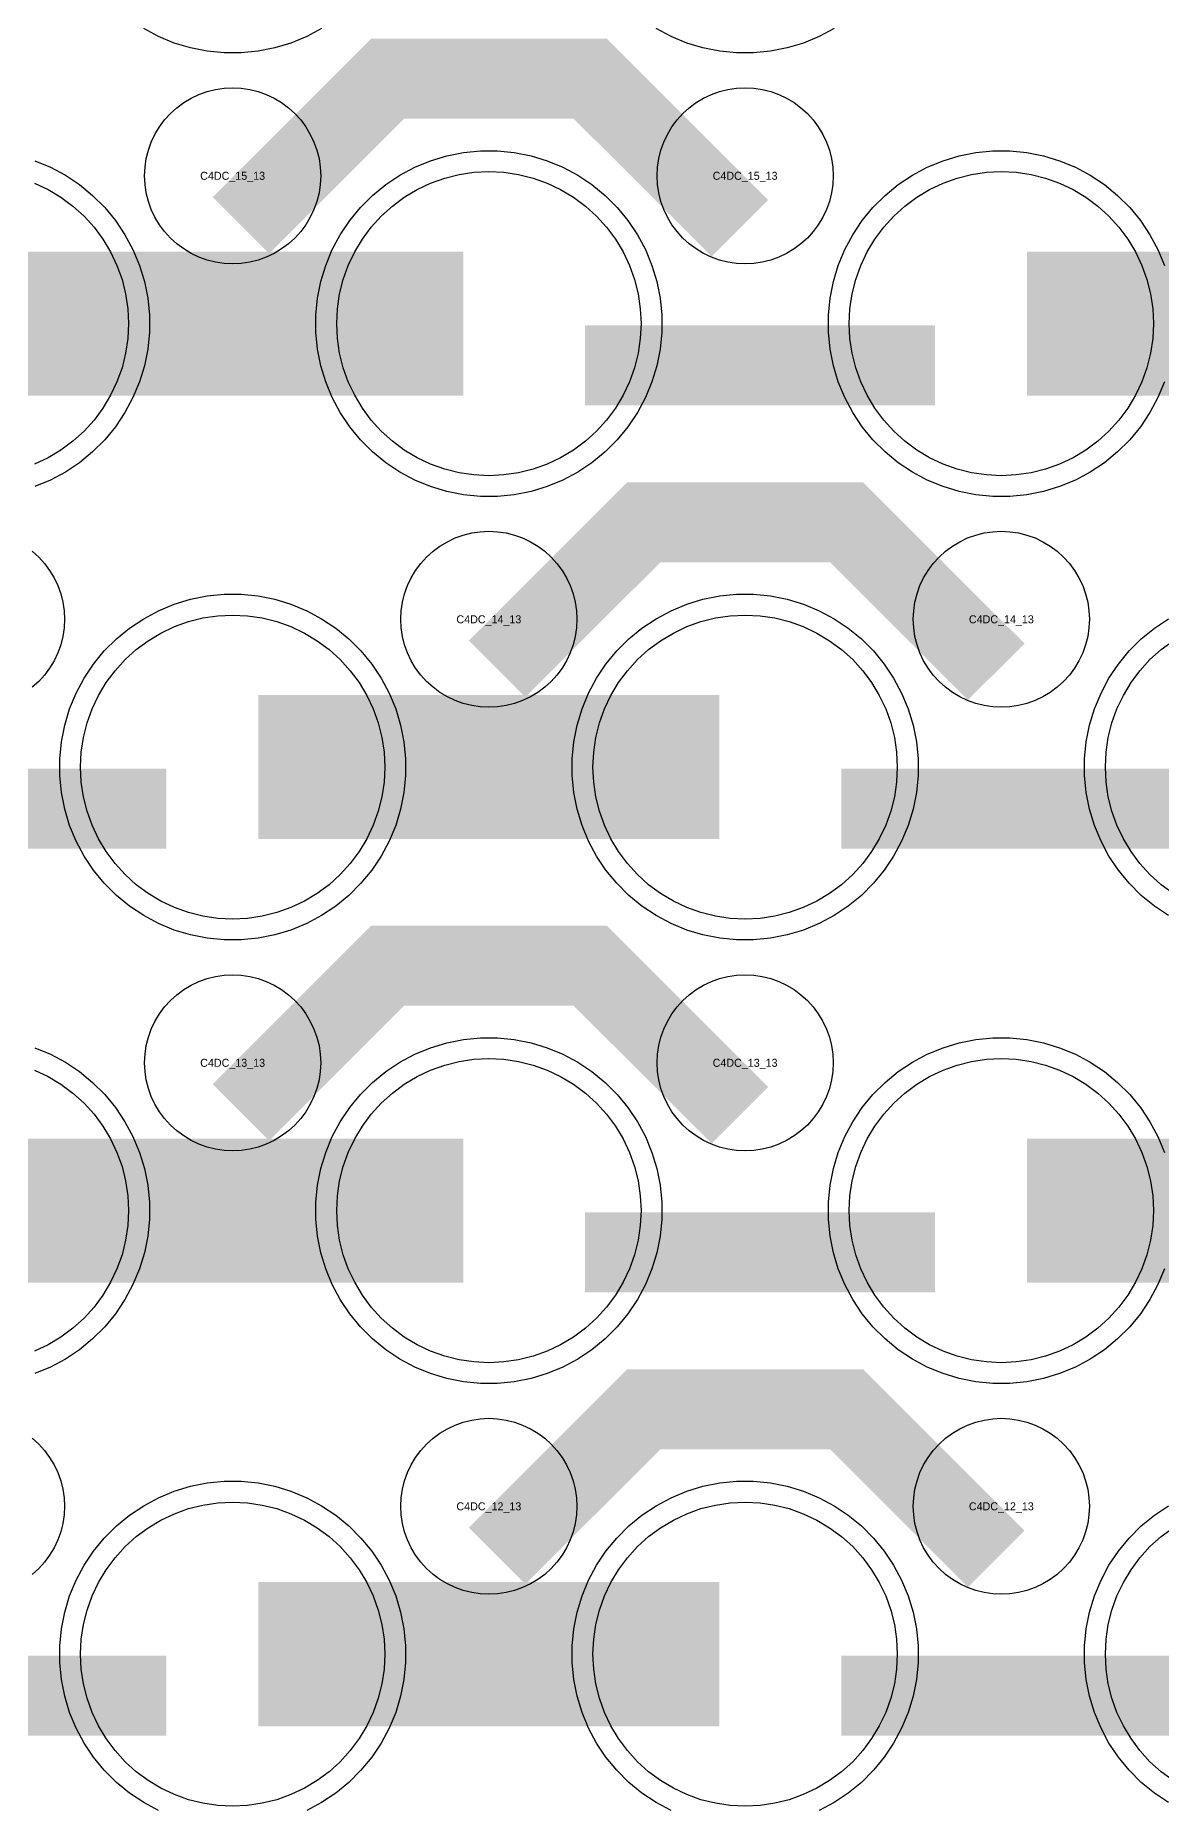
# Model space of a CAD drawing. Extents: x -11880 to 11880, y -14992 to 14992.
# Drawn here: x -7902 to -7550, y -13225 to -12671 of the extents above; entities that cross this region are included whole.
import ezdxf
from ezdxf.enums import TextEntityAlignment as Align

# ---------------------------------------------------------------- set-up
doc = ezdxf.new("R2010")
doc.units = 0
doc.header["$MEASUREMENT"] = 0
for name, color, linetype in [('GDS_775_DT_237', 138, 'CONTINUOUS'), ('RDL1_FS', 34, 'CONTINUOUS'), ('RDL_BS', 160, 'CONTINUOUS')]:
    doc.layers.add(name, color=color, linetype=linetype)

msp = doc.modelspace()

# ---------------------------------------------------------------- linework, layer by layer
at = {"layer": 'RDL1_FS', "color": 240, "true_color": 0xed1f24}
for points in [[(-7760, -12808.614), (-7764.657, -12808.385), (-7769.268, -12807.701), (-7773.791, -12806.569), (-7778.181, -12804.997), (-7782.395, -12803.005), (-7786.395, -12800.607), (-7790.14, -12797.829), (-7793.594, -12794.699), (-7796.724, -12791.245), (-7799.502, -12787.5), (-7801.9, -12783.5), (-7803.892, -12779.286), (-7805.464, -12774.896), (-7806.596, -12770.373), (-7807.28, -12765.762), (-7807.509, -12761.105), (-7807.28, -12756.448), (-7806.596, -12751.837), (-7805.464, -12747.314), (-7803.892, -12742.924), (-7801.9, -12738.71), (-7799.502, -12734.71), (-7796.724, -12730.965), (-7793.594, -12727.511), (-7790.14, -12724.381), (-7786.395, -12721.603), (-7782.395, -12719.205), (-7778.181, -12717.213), (-7773.791, -12715.641), (-7769.268, -12714.509), (-7764.657, -12713.825), (-7760, -12713.596), (-7755.343, -12713.825), (-7750.732, -12714.509), (-7746.209, -12715.641), (-7741.819, -12717.213), (-7737.605, -12719.205), (-7733.605, -12721.603), (-7729.86, -12724.381), (-7726.406, -12727.511), (-7723.276, -12730.965), (-7720.498, -12734.71), (-7718.1, -12738.71), (-7716.108, -12742.924), (-7714.536, -12747.314), (-7713.404, -12751.837), (-7712.72, -12756.448), (-7712.491, -12761.105), (-7712.72, -12765.762), (-7713.404, -12770.373), (-7714.536, -12774.896), (-7716.108, -12779.286), (-7718.1, -12783.5), (-7720.498, -12787.5), (-7723.276, -12791.245), (-7726.406, -12794.699), (-7729.86, -12797.829), (-7733.605, -12800.607), (-7737.605, -12803.005), (-7741.819, -12804.997), (-7746.209, -12806.569), (-7750.732, -12807.701), (-7755.343, -12808.385)], [(-7600, -12808.614), (-7604.657, -12808.385), (-7609.268, -12807.701), (-7613.791, -12806.569), (-7618.181, -12804.997), (-7622.395, -12803.005), (-7626.395, -12800.607), (-7630.14, -12797.829), (-7633.594, -12794.699), (-7636.724, -12791.245), (-7639.502, -12787.5), (-7641.9, -12783.5), (-7643.892, -12779.286), (-7645.464, -12774.896), (-7646.596, -12770.373), (-7647.28, -12765.762), (-7647.509, -12761.105), (-7647.28, -12756.448), (-7646.596, -12751.837), (-7645.464, -12747.314), (-7643.892, -12742.924), (-7641.9, -12738.71), (-7639.502, -12734.71), (-7636.724, -12730.965), (-7633.594, -12727.511), (-7630.14, -12724.381), (-7626.395, -12721.603), (-7622.395, -12719.205), (-7618.181, -12717.213), (-7613.791, -12715.641), (-7609.268, -12714.509), (-7604.657, -12713.825), (-7600, -12713.596), (-7595.343, -12713.825), (-7590.732, -12714.509), (-7586.209, -12715.641), (-7581.819, -12717.213), (-7577.605, -12719.205), (-7573.605, -12721.603), (-7569.86, -12724.381), (-7566.406, -12727.511), (-7563.276, -12730.965), (-7560.498, -12734.71), (-7558.1, -12738.71), (-7556.108, -12742.924), (-7554.536, -12747.314), (-7553.404, -12751.837), (-7552.72, -12756.448), (-7552.491, -12761.105), (-7552.72, -12765.762), (-7553.404, -12770.373), (-7554.536, -12774.896), (-7556.108, -12779.286), (-7558.1, -12783.5), (-7560.498, -12787.5), (-7563.276, -12791.245), (-7566.406, -12794.699), (-7569.86, -12797.829), (-7573.605, -12800.607), (-7577.605, -12803.005), (-7581.819, -12804.997), (-7586.209, -12806.569), (-7590.732, -12807.701), (-7595.343, -12808.385)]]:
    msp.add_lwpolyline(points, close=True, dxfattribs=at)
msp.add_lwpolyline([(-7901.819, -12717.213), (-7897.605, -12719.205), (-7893.605, -12721.603), (-7889.86, -12724.381), (-7886.406, -12727.511), (-7883.276, -12730.965), (-7880.498, -12734.71), (-7878.1, -12738.71), (-7876.108, -12742.924), (-7874.536, -12747.314), (-7873.404, -12751.837), (-7872.72, -12756.448), (-7872.491, -12761.105), (-7872.72, -12765.762), (-7873.404, -12770.373), (-7874.536, -12774.896), (-7876.108, -12779.286), (-7878.1, -12783.5), (-7880.498, -12787.5), (-7883.276, -12791.245), (-7886.406, -12794.699), (-7889.86, -12797.829), (-7893.605, -12800.607), (-7897.605, -12803.005), (-7901.819, -12804.997)], dxfattribs=at)
for points in [[(-7911.998, -12761.105, 45, 45, 0), (-7839.998, -12761.105, 45, 45, 0)], [(-7839.998, -12761.105, 45, 45, 0), (-7767.998, -12761.105, 45, 45, 0)], [(-7591.998, -12761.105, 45, 45, 0), (-7519.998, -12761.105, 45, 45, 0)]]:
    msp.add_lwpolyline(points, format="xyseb", dxfattribs=at)
at = {"layer": 'RDL1_FS'}
for points in [[(-7840, -12947.174), (-7844.657, -12946.945), (-7849.268, -12946.261), (-7853.791, -12945.129), (-7858.181, -12943.557), (-7862.395, -12941.565), (-7866.395, -12939.167), (-7870.14, -12936.389), (-7873.594, -12933.259), (-7876.724, -12929.805), (-7879.502, -12926.06), (-7881.9, -12922.06), (-7883.892, -12917.846), (-7885.464, -12913.456), (-7886.596, -12908.933), (-7887.28, -12904.322), (-7887.509, -12899.665), (-7887.28, -12895.008), (-7886.596, -12890.397), (-7885.464, -12885.874), (-7883.892, -12881.484), (-7881.9, -12877.27), (-7879.502, -12873.27), (-7876.724, -12869.525), (-7873.594, -12866.071), (-7870.14, -12862.941), (-7866.395, -12860.163), (-7862.395, -12857.765), (-7858.181, -12855.773), (-7853.791, -12854.201), (-7849.268, -12853.069), (-7844.657, -12852.385), (-7840, -12852.156), (-7835.343, -12852.385), (-7830.732, -12853.069), (-7826.209, -12854.201), (-7821.819, -12855.773), (-7817.605, -12857.765), (-7813.605, -12860.163), (-7809.86, -12862.941), (-7806.406, -12866.071), (-7803.276, -12869.525), (-7800.498, -12873.27), (-7798.1, -12877.27), (-7796.108, -12881.484), (-7794.536, -12885.874), (-7793.404, -12890.397), (-7792.72, -12895.008), (-7792.491, -12899.665), (-7792.72, -12904.322), (-7793.404, -12908.933), (-7794.536, -12913.456), (-7796.108, -12917.846), (-7798.1, -12922.06), (-7800.498, -12926.06), (-7803.276, -12929.805), (-7806.406, -12933.259), (-7809.86, -12936.389), (-7813.605, -12939.167), (-7817.605, -12941.565), (-7821.819, -12943.557), (-7826.209, -12945.129), (-7830.732, -12946.261), (-7835.343, -12946.945)], [(-7680, -12947.174), (-7684.657, -12946.945), (-7689.268, -12946.261), (-7693.791, -12945.129), (-7698.181, -12943.557), (-7702.395, -12941.565), (-7706.395, -12939.167), (-7710.14, -12936.389), (-7713.594, -12933.259), (-7716.724, -12929.805), (-7719.502, -12926.06), (-7721.9, -12922.06), (-7723.892, -12917.846), (-7725.464, -12913.456), (-7726.596, -12908.933), (-7727.28, -12904.322), (-7727.509, -12899.665), (-7727.28, -12895.008), (-7726.596, -12890.397), (-7725.464, -12885.874), (-7723.892, -12881.484), (-7721.9, -12877.27), (-7719.502, -12873.27), (-7716.724, -12869.525), (-7713.594, -12866.071), (-7710.14, -12862.941), (-7706.395, -12860.163), (-7702.395, -12857.765), (-7698.181, -12855.773), (-7693.791, -12854.201), (-7689.268, -12853.069), (-7684.657, -12852.385), (-7680, -12852.156), (-7675.343, -12852.385), (-7670.732, -12853.069), (-7666.209, -12854.201), (-7661.819, -12855.773), (-7657.605, -12857.765), (-7653.605, -12860.163), (-7649.86, -12862.941), (-7646.406, -12866.071), (-7643.276, -12869.525), (-7640.498, -12873.27), (-7638.1, -12877.27), (-7636.108, -12881.484), (-7634.536, -12885.874), (-7633.404, -12890.397), (-7632.72, -12895.008), (-7632.491, -12899.665), (-7632.72, -12904.322), (-7633.404, -12908.933), (-7634.536, -12913.456), (-7636.108, -12917.846), (-7638.1, -12922.06), (-7640.498, -12926.06), (-7643.276, -12929.805), (-7646.406, -12933.259), (-7649.86, -12936.389), (-7653.605, -12939.167), (-7657.605, -12941.565), (-7661.819, -12943.557), (-7666.209, -12945.129), (-7670.732, -12946.261), (-7675.343, -12946.945)], [(-7760, -13085.739), (-7764.657, -13085.51), (-7769.268, -13084.826), (-7773.791, -13083.694), (-7778.181, -13082.122), (-7782.395, -13080.13), (-7786.395, -13077.732), (-7790.14, -13074.954), (-7793.594, -13071.824), (-7796.724, -13068.37), (-7799.502, -13064.625), (-7801.9, -13060.625), (-7803.892, -13056.411), (-7805.464, -13052.021), (-7806.596, -13047.498), (-7807.28, -13042.887), (-7807.509, -13038.23), (-7807.28, -13033.573), (-7806.596, -13028.962), (-7805.464, -13024.439), (-7803.892, -13020.049), (-7801.9, -13015.835), (-7799.502, -13011.835), (-7796.724, -13008.09), (-7793.594, -13004.636), (-7790.14, -13001.506), (-7786.395, -12998.728), (-7782.395, -12996.33), (-7778.181, -12994.338), (-7773.791, -12992.766), (-7769.268, -12991.634), (-7764.657, -12990.95), (-7760, -12990.721), (-7755.343, -12990.95), (-7750.732, -12991.634), (-7746.209, -12992.766), (-7741.819, -12994.338), (-7737.605, -12996.33), (-7733.605, -12998.728), (-7729.86, -13001.506), (-7726.406, -13004.636), (-7723.276, -13008.09), (-7720.498, -13011.835), (-7718.1, -13015.835), (-7716.108, -13020.049), (-7714.536, -13024.439), (-7713.404, -13028.962), (-7712.72, -13033.573), (-7712.491, -13038.23), (-7712.72, -13042.887), (-7713.404, -13047.498), (-7714.536, -13052.021), (-7716.108, -13056.411), (-7718.1, -13060.625), (-7720.498, -13064.625), (-7723.276, -13068.37), (-7726.406, -13071.824), (-7729.86, -13074.954), (-7733.605, -13077.732), (-7737.605, -13080.13), (-7741.819, -13082.122), (-7746.209, -13083.694), (-7750.732, -13084.826), (-7755.343, -13085.51)], [(-7600, -13085.739), (-7604.657, -13085.51), (-7609.268, -13084.826), (-7613.791, -13083.694), (-7618.181, -13082.122), (-7622.395, -13080.13), (-7626.395, -13077.732), (-7630.14, -13074.954), (-7633.594, -13071.824), (-7636.724, -13068.37), (-7639.502, -13064.625), (-7641.9, -13060.625), (-7643.892, -13056.411), (-7645.464, -13052.021), (-7646.596, -13047.498), (-7647.28, -13042.887), (-7647.509, -13038.23), (-7647.28, -13033.573), (-7646.596, -13028.962), (-7645.464, -13024.439), (-7643.892, -13020.049), (-7641.9, -13015.835), (-7639.502, -13011.835), (-7636.724, -13008.09), (-7633.594, -13004.636), (-7630.14, -13001.506), (-7626.395, -12998.728), (-7622.395, -12996.33), (-7618.181, -12994.338), (-7613.791, -12992.766), (-7609.268, -12991.634), (-7604.657, -12990.95), (-7600, -12990.721), (-7595.343, -12990.95), (-7590.732, -12991.634), (-7586.209, -12992.766), (-7581.819, -12994.338), (-7577.605, -12996.33), (-7573.605, -12998.728), (-7569.86, -13001.506), (-7566.406, -13004.636), (-7563.276, -13008.09), (-7560.498, -13011.835), (-7558.1, -13015.835), (-7556.108, -13020.049), (-7554.536, -13024.439), (-7553.404, -13028.962), (-7552.72, -13033.573), (-7552.491, -13038.23), (-7552.72, -13042.887), (-7553.404, -13047.498), (-7554.536, -13052.021), (-7556.108, -13056.411), (-7558.1, -13060.625), (-7560.498, -13064.625), (-7563.276, -13068.37), (-7566.406, -13071.824), (-7569.86, -13074.954), (-7573.605, -13077.732), (-7577.605, -13080.13), (-7581.819, -13082.122), (-7586.209, -13083.694), (-7590.732, -13084.826), (-7595.343, -13085.51)], [(-7840, -13224.304), (-7844.657, -13224.075), (-7849.268, -13223.391), (-7853.791, -13222.259), (-7858.181, -13220.687), (-7862.395, -13218.695), (-7866.395, -13216.297), (-7870.14, -13213.519), (-7873.594, -13210.389), (-7876.724, -13206.935), (-7879.502, -13203.19), (-7881.9, -13199.19), (-7883.892, -13194.976), (-7885.464, -13190.586), (-7886.596, -13186.063), (-7887.28, -13181.452), (-7887.509, -13176.795), (-7887.28, -13172.138), (-7886.596, -13167.527), (-7885.464, -13163.004), (-7883.892, -13158.614), (-7881.9, -13154.4), (-7879.502, -13150.4), (-7876.724, -13146.655), (-7873.594, -13143.201), (-7870.14, -13140.071), (-7866.395, -13137.293), (-7862.395, -13134.895), (-7858.181, -13132.903), (-7853.791, -13131.331), (-7849.268, -13130.199), (-7844.657, -13129.515), (-7840, -13129.286), (-7835.343, -13129.515), (-7830.732, -13130.199), (-7826.209, -13131.331), (-7821.819, -13132.903), (-7817.605, -13134.895), (-7813.605, -13137.293), (-7809.86, -13140.071), (-7806.406, -13143.201), (-7803.276, -13146.655), (-7800.498, -13150.4), (-7798.1, -13154.4), (-7796.108, -13158.614), (-7794.536, -13163.004), (-7793.404, -13167.527), (-7792.72, -13172.138), (-7792.491, -13176.795), (-7792.72, -13181.452), (-7793.404, -13186.063), (-7794.536, -13190.586), (-7796.108, -13194.976), (-7798.1, -13199.19), (-7800.498, -13203.19), (-7803.276, -13206.935), (-7806.406, -13210.389), (-7809.86, -13213.519), (-7813.605, -13216.297), (-7817.605, -13218.695), (-7821.819, -13220.687), (-7826.209, -13222.259), (-7830.732, -13223.391), (-7835.343, -13224.075)], [(-7680, -13224.304), (-7684.657, -13224.075), (-7689.268, -13223.391), (-7693.791, -13222.259), (-7698.181, -13220.687), (-7702.395, -13218.695), (-7706.395, -13216.297), (-7710.14, -13213.519), (-7713.594, -13210.389), (-7716.724, -13206.935), (-7719.502, -13203.19), (-7721.9, -13199.19), (-7723.892, -13194.976), (-7725.464, -13190.586), (-7726.596, -13186.063), (-7727.28, -13181.452), (-7727.509, -13176.795), (-7727.28, -13172.138), (-7726.596, -13167.527), (-7725.464, -13163.004), (-7723.892, -13158.614), (-7721.9, -13154.4), (-7719.502, -13150.4), (-7716.724, -13146.655), (-7713.594, -13143.201), (-7710.14, -13140.071), (-7706.395, -13137.293), (-7702.395, -13134.895), (-7698.181, -13132.903), (-7693.791, -13131.331), (-7689.268, -13130.199), (-7684.657, -13129.515), (-7680, -13129.286), (-7675.343, -13129.515), (-7670.732, -13130.199), (-7666.209, -13131.331), (-7661.819, -13132.903), (-7657.605, -13134.895), (-7653.605, -13137.293), (-7649.86, -13140.071), (-7646.406, -13143.201), (-7643.276, -13146.655), (-7640.498, -13150.4), (-7638.1, -13154.4), (-7636.108, -13158.614), (-7634.536, -13163.004), (-7633.404, -13167.527), (-7632.72, -13172.138), (-7632.491, -13176.795), (-7632.72, -13181.452), (-7633.404, -13186.063), (-7634.536, -13190.586), (-7636.108, -13194.976), (-7638.1, -13199.19), (-7640.498, -13203.19), (-7643.276, -13206.935), (-7646.406, -13210.389), (-7649.86, -13213.519), (-7653.605, -13216.297), (-7657.605, -13218.695), (-7661.819, -13220.687), (-7666.209, -13222.259), (-7670.732, -13223.391), (-7675.343, -13224.075)]]:
    msp.add_lwpolyline(points, close=True, dxfattribs=at)
for points in [[(-7546.395, -12939.167), (-7550.14, -12936.389), (-7553.594, -12933.259), (-7556.724, -12929.805), (-7559.502, -12926.06), (-7561.9, -12922.06), (-7563.892, -12917.846), (-7565.464, -12913.456), (-7566.596, -12908.933), (-7567.28, -12904.322), (-7567.509, -12899.665), (-7567.28, -12895.008), (-7566.596, -12890.397), (-7565.464, -12885.874), (-7563.892, -12881.484), (-7561.9, -12877.27), (-7559.502, -12873.27), (-7556.724, -12869.525), (-7553.594, -12866.071), (-7550.14, -12862.941), (-7546.395, -12860.163)], [(-7901.819, -12994.338), (-7897.605, -12996.33), (-7893.605, -12998.728), (-7889.86, -13001.506), (-7886.406, -13004.636), (-7883.276, -13008.09), (-7880.498, -13011.835), (-7878.1, -13015.835), (-7876.108, -13020.049), (-7874.536, -13024.439), (-7873.404, -13028.962), (-7872.72, -13033.573), (-7872.491, -13038.23), (-7872.72, -13042.887), (-7873.404, -13047.498), (-7874.536, -13052.021), (-7876.108, -13056.411), (-7878.1, -13060.625), (-7880.498, -13064.625), (-7883.276, -13068.37), (-7886.406, -13071.824), (-7889.86, -13074.954), (-7893.605, -13077.732), (-7897.605, -13080.13), (-7901.819, -13082.122)], [(-7546.395, -13216.297), (-7550.14, -13213.519), (-7553.594, -13210.389), (-7556.724, -13206.935), (-7559.502, -13203.19), (-7561.9, -13199.19), (-7563.892, -13194.976), (-7565.464, -13190.586), (-7566.596, -13186.063), (-7567.28, -13181.452), (-7567.509, -13176.795), (-7567.28, -13172.138), (-7566.596, -13167.527), (-7565.464, -13163.004), (-7563.892, -13158.614), (-7561.9, -13154.4), (-7559.502, -13150.4), (-7556.724, -13146.655), (-7553.594, -13143.201), (-7550.14, -13140.071), (-7546.395, -13137.293)]]:
    msp.add_lwpolyline(points, dxfattribs=at)
for points in [[(-7831.998, -12899.665, 45, 45, 0), (-7759.998, -12899.665, 45, 45, 0)], [(-7759.998, -12899.665, 45, 45, 0), (-7687.998, -12899.665, 45, 45, 0)], [(-7911.998, -13038.23, 45, 45, 0), (-7839.998, -13038.23, 45, 45, 0)], [(-7839.998, -13038.23, 45, 45, 0), (-7767.998, -13038.23, 45, 45, 0)], [(-7591.998, -13038.23, 45, 45, 0), (-7519.998, -13038.23, 45, 45, 0)], [(-7831.998, -13176.795, 45, 45, 0), (-7759.998, -13176.795, 45, 45, 0)], [(-7759.998, -13176.795, 45, 45, 0), (-7687.998, -13176.795, 45, 45, 0)]]:
    msp.add_lwpolyline(points, format="xyseb", dxfattribs=at)
at = {"layer": 'RDL_BS', "color": 240, "true_color": 0xed1f24}
for points in [[(-7812.223, -12668.923), (-7816.885, -12671.415), (-7821.795, -12673.446), (-7826.835, -12674.977), (-7832.062, -12676.023), (-7837.356, -12676.54), (-7842.644, -12676.54), (-7847.938, -12676.023), (-7853.165, -12674.977), (-7858.205, -12673.446), (-7863.115, -12671.415), (-7867.777, -12668.923)], [(-7652.223, -12668.923), (-7656.885, -12671.415), (-7661.795, -12673.446), (-7666.835, -12674.977), (-7672.062, -12676.023), (-7677.356, -12676.54), (-7682.644, -12676.54), (-7687.938, -12676.023), (-7693.165, -12674.977), (-7698.205, -12673.446), (-7703.115, -12671.415), (-7707.777, -12668.923)], [(-7549.094, -12779.31), (-7551.125, -12784.22), (-7553.617, -12788.882), (-7556.564, -12793.296), (-7559.926, -12797.397), (-7563.708, -12801.179), (-7567.809, -12804.541), (-7572.223, -12807.488), (-7576.885, -12809.98), (-7581.795, -12812.011), (-7586.835, -12813.542), (-7592.062, -12814.588), (-7597.356, -12815.105), (-7602.644, -12815.105), (-7607.938, -12814.588), (-7613.165, -12813.542), (-7618.205, -12812.011), (-7623.115, -12809.98), (-7627.777, -12807.488), (-7632.191, -12804.541), (-7636.292, -12801.179), (-7640.074, -12797.397), (-7643.436, -12793.296), (-7646.383, -12788.882), (-7648.875, -12784.22), (-7650.906, -12779.31), (-7652.437, -12774.27), (-7653.483, -12769.043), (-7654, -12763.749), (-7654, -12758.461), (-7653.483, -12753.167), (-7652.437, -12747.94), (-7650.906, -12742.9), (-7648.875, -12737.99), (-7646.383, -12733.328), (-7643.436, -12728.914), (-7640.074, -12724.813), (-7636.292, -12721.031), (-7632.191, -12717.669), (-7627.777, -12714.722), (-7623.115, -12712.23), (-7618.205, -12710.199), (-7613.165, -12708.668), (-7607.938, -12707.622), (-7602.644, -12707.105), (-7597.356, -12707.105), (-7592.062, -12707.622), (-7586.835, -12708.668), (-7581.795, -12710.199), (-7576.885, -12712.23), (-7572.223, -12714.722), (-7567.809, -12717.669), (-7563.708, -12721.031), (-7559.926, -12724.813), (-7556.564, -12728.914), (-7553.617, -12733.328), (-7551.125, -12737.99), (-7549.094, -12742.9)], [(-7901.795, -12710.199), (-7896.885, -12712.23), (-7892.223, -12714.722), (-7887.809, -12717.669), (-7883.708, -12721.031), (-7879.926, -12724.813), (-7876.564, -12728.914), (-7873.617, -12733.328), (-7871.125, -12737.99), (-7869.094, -12742.9), (-7867.563, -12747.94), (-7866.517, -12753.167), (-7866, -12758.461), (-7866, -12763.749), (-7866.517, -12769.043), (-7867.563, -12774.27), (-7869.094, -12779.31), (-7871.125, -12784.22), (-7873.617, -12788.882), (-7876.564, -12793.296), (-7879.926, -12797.397), (-7883.708, -12801.179), (-7887.809, -12804.541), (-7892.223, -12807.488), (-7896.885, -12809.98), (-7901.795, -12812.011)]]:
    msp.add_lwpolyline(points, dxfattribs=at)
at = {"layer": 'RDL_BS'}
for points in [[(-7837.438, -12730.419, 25, 25, 0), (-7791.623, -12684.604, 25, 25, 0), (-7758.07, -12684.604, 25, 25, 0)], [(-7681.599, -12731.318, 25, 25, 0), (-7728.313, -12684.604, 25, 25, 0), (-7758.071, -12684.604, 25, 25, 0)], [(-7757.438, -12868.979, 25, 25, 0), (-7711.623, -12823.164, 25, 25, 0), (-7678.07, -12823.164, 25, 25, 0)], [(-7601.599, -12869.878, 25, 25, 0), (-7648.313, -12823.164, 25, 25, 0), (-7678.071, -12823.164, 25, 25, 0)], [(-7969.984, -12912.678, 25, 25, 0), (-7860.719, -12912.678, 25, 25, 0)], [(-7649.984, -12912.678, 25, 25, 0), (-7540.719, -12912.678, 25, 25, 0)], [(-7837.438, -13007.544, 25, 25, 0), (-7791.623, -12961.729, 25, 25, 0), (-7758.07, -12961.729, 25, 25, 0)], [(-7681.599, -13008.443, 25, 25, 0), (-7728.313, -12961.729, 25, 25, 0), (-7758.071, -12961.729, 25, 25, 0)], [(-7729.984, -13051.243, 25, 25, 0), (-7620.719, -13051.243, 25, 25, 0)], [(-7757.438, -13146.109, 25, 25, 0), (-7711.623, -13100.294, 25, 25, 0), (-7678.07, -13100.294, 25, 25, 0)], [(-7601.599, -13147.008, 25, 25, 0), (-7648.313, -13100.294, 25, 25, 0), (-7678.071, -13100.294, 25, 25, 0)], [(-7969.984, -13189.808, 25, 25, 0), (-7860.719, -13189.808, 25, 25, 0)], [(-7649.984, -13189.808, 25, 25, 0), (-7540.719, -13189.808, 25, 25, 0)]]:
    msp.add_lwpolyline(points, format="xyseb", dxfattribs=at)
for points in [[(-7840, -12742.411), (-7842.693, -12742.279), (-7845.365, -12741.883), (-7847.984, -12741.226), (-7850.519, -12740.319), (-7852.956, -12739.167), (-7855.28, -12737.774), (-7857.443, -12736.171), (-7859.442, -12734.359), (-7861.254, -12732.36), (-7862.857, -12730.197), (-7864.25, -12727.873), (-7865.402, -12725.436), (-7866.309, -12722.901), (-7866.966, -12720.282), (-7867.362, -12717.61), (-7867.494, -12714.917), (-7867.362, -12712.224), (-7866.966, -12709.552), (-7866.309, -12706.933), (-7865.402, -12704.398), (-7864.25, -12701.961), (-7862.857, -12699.637), (-7861.254, -12697.474), (-7859.442, -12695.475), (-7857.443, -12693.663), (-7855.28, -12692.06), (-7852.956, -12690.667), (-7850.519, -12689.515), (-7847.984, -12688.608), (-7845.365, -12687.951), (-7842.693, -12687.555), (-7840, -12687.423), (-7837.307, -12687.555), (-7834.635, -12687.951), (-7832.016, -12688.608), (-7829.481, -12689.515), (-7827.044, -12690.667), (-7824.72, -12692.06), (-7822.557, -12693.663), (-7820.558, -12695.475), (-7818.746, -12697.474), (-7817.143, -12699.637), (-7815.75, -12701.961), (-7814.598, -12704.398), (-7813.691, -12706.933), (-7813.034, -12709.552), (-7812.638, -12712.224), (-7812.506, -12714.917), (-7812.638, -12717.61), (-7813.034, -12720.282), (-7813.691, -12722.901), (-7814.598, -12725.436), (-7815.75, -12727.873), (-7817.143, -12730.197), (-7818.746, -12732.36), (-7820.558, -12734.359), (-7822.557, -12736.171), (-7824.72, -12737.774), (-7827.044, -12739.167), (-7829.481, -12740.319), (-7832.016, -12741.226), (-7834.635, -12741.883), (-7837.307, -12742.279)], [(-7680, -12742.411), (-7682.693, -12742.279), (-7685.365, -12741.883), (-7687.984, -12741.226), (-7690.519, -12740.319), (-7692.956, -12739.167), (-7695.28, -12737.774), (-7697.443, -12736.171), (-7699.442, -12734.359), (-7701.254, -12732.36), (-7702.857, -12730.197), (-7704.25, -12727.873), (-7705.402, -12725.436), (-7706.309, -12722.901), (-7706.966, -12720.282), (-7707.362, -12717.61), (-7707.494, -12714.917), (-7707.362, -12712.224), (-7706.966, -12709.552), (-7706.309, -12706.933), (-7705.402, -12704.398), (-7704.25, -12701.961), (-7702.857, -12699.637), (-7701.254, -12697.474), (-7699.442, -12695.475), (-7697.443, -12693.663), (-7695.28, -12692.06), (-7692.956, -12690.667), (-7690.519, -12689.515), (-7687.984, -12688.608), (-7685.365, -12687.951), (-7682.693, -12687.555), (-7680, -12687.423), (-7677.307, -12687.555), (-7674.635, -12687.951), (-7672.016, -12688.608), (-7669.481, -12689.515), (-7667.044, -12690.667), (-7664.72, -12692.06), (-7662.557, -12693.663), (-7660.558, -12695.475), (-7658.746, -12697.474), (-7657.143, -12699.637), (-7655.75, -12701.961), (-7654.598, -12704.398), (-7653.691, -12706.933), (-7653.034, -12709.552), (-7652.638, -12712.224), (-7652.506, -12714.917), (-7652.638, -12717.61), (-7653.034, -12720.282), (-7653.691, -12722.901), (-7654.598, -12725.436), (-7655.75, -12727.873), (-7657.143, -12730.197), (-7658.746, -12732.36), (-7660.558, -12734.359), (-7662.557, -12736.171), (-7664.72, -12737.774), (-7667.044, -12739.167), (-7669.481, -12740.319), (-7672.016, -12741.226), (-7674.635, -12741.883), (-7677.307, -12742.279)], [(-7760, -12880.971), (-7762.693, -12880.839), (-7765.365, -12880.443), (-7767.984, -12879.786), (-7770.519, -12878.879), (-7772.956, -12877.727), (-7775.28, -12876.334), (-7777.443, -12874.731), (-7779.442, -12872.919), (-7781.254, -12870.92), (-7782.857, -12868.757), (-7784.25, -12866.433), (-7785.402, -12863.996), (-7786.309, -12861.461), (-7786.966, -12858.842), (-7787.362, -12856.17), (-7787.494, -12853.477), (-7787.362, -12850.784), (-7786.966, -12848.112), (-7786.309, -12845.493), (-7785.402, -12842.958), (-7784.25, -12840.521), (-7782.857, -12838.197), (-7781.254, -12836.034), (-7779.442, -12834.035), (-7777.443, -12832.223), (-7775.28, -12830.62), (-7772.956, -12829.227), (-7770.519, -12828.075), (-7767.984, -12827.168), (-7765.365, -12826.511), (-7762.693, -12826.115), (-7760, -12825.983), (-7757.307, -12826.115), (-7754.635, -12826.511), (-7752.016, -12827.168), (-7749.481, -12828.075), (-7747.044, -12829.227), (-7744.72, -12830.62), (-7742.557, -12832.223), (-7740.558, -12834.035), (-7738.746, -12836.034), (-7737.143, -12838.197), (-7735.75, -12840.521), (-7734.598, -12842.958), (-7733.691, -12845.493), (-7733.034, -12848.112), (-7732.638, -12850.784), (-7732.506, -12853.477), (-7732.638, -12856.17), (-7733.034, -12858.842), (-7733.691, -12861.461), (-7734.598, -12863.996), (-7735.75, -12866.433), (-7737.143, -12868.757), (-7738.746, -12870.92), (-7740.558, -12872.919), (-7742.557, -12874.731), (-7744.72, -12876.334), (-7747.044, -12877.727), (-7749.481, -12878.879), (-7752.016, -12879.786), (-7754.635, -12880.443), (-7757.307, -12880.839)], [(-7600, -12880.971), (-7602.693, -12880.839), (-7605.365, -12880.443), (-7607.984, -12879.786), (-7610.519, -12878.879), (-7612.956, -12877.727), (-7615.28, -12876.334), (-7617.443, -12874.731), (-7619.442, -12872.919), (-7621.254, -12870.92), (-7622.857, -12868.757), (-7624.25, -12866.433), (-7625.402, -12863.996), (-7626.309, -12861.461), (-7626.966, -12858.842), (-7627.362, -12856.17), (-7627.494, -12853.477), (-7627.362, -12850.784), (-7626.966, -12848.112), (-7626.309, -12845.493), (-7625.402, -12842.958), (-7624.25, -12840.521), (-7622.857, -12838.197), (-7621.254, -12836.034), (-7619.442, -12834.035), (-7617.443, -12832.223), (-7615.28, -12830.62), (-7612.956, -12829.227), (-7610.519, -12828.075), (-7607.984, -12827.168), (-7605.365, -12826.511), (-7602.693, -12826.115), (-7600, -12825.983), (-7597.307, -12826.115), (-7594.635, -12826.511), (-7592.016, -12827.168), (-7589.481, -12828.075), (-7587.044, -12829.227), (-7584.72, -12830.62), (-7582.557, -12832.223), (-7580.558, -12834.035), (-7578.746, -12836.034), (-7577.143, -12838.197), (-7575.75, -12840.521), (-7574.598, -12842.958), (-7573.691, -12845.493), (-7573.034, -12848.112), (-7572.638, -12850.784), (-7572.506, -12853.477), (-7572.638, -12856.17), (-7573.034, -12858.842), (-7573.691, -12861.461), (-7574.598, -12863.996), (-7575.75, -12866.433), (-7577.143, -12868.757), (-7578.746, -12870.92), (-7580.558, -12872.919), (-7582.557, -12874.731), (-7584.72, -12876.334), (-7587.044, -12877.727), (-7589.481, -12878.879), (-7592.016, -12879.786), (-7594.635, -12880.443), (-7597.307, -12880.839)], [(-7842.644, -12953.665), (-7847.938, -12953.148), (-7853.165, -12952.102), (-7858.205, -12950.571), (-7863.115, -12948.54), (-7867.777, -12946.048), (-7872.191, -12943.101), (-7876.292, -12939.739), (-7880.074, -12935.957), (-7883.436, -12931.856), (-7886.383, -12927.442), (-7888.875, -12922.78), (-7890.906, -12917.87), (-7892.437, -12912.83), (-7893.483, -12907.603), (-7894, -12902.309), (-7894, -12897.021), (-7893.483, -12891.727), (-7892.437, -12886.5), (-7890.906, -12881.46), (-7888.875, -12876.55), (-7886.383, -12871.888), (-7883.436, -12867.474), (-7880.074, -12863.373), (-7876.292, -12859.591), (-7872.191, -12856.229), (-7867.777, -12853.282), (-7863.115, -12850.79), (-7858.205, -12848.759), (-7853.165, -12847.228), (-7847.938, -12846.182), (-7842.644, -12845.665), (-7837.356, -12845.665), (-7832.062, -12846.182), (-7826.835, -12847.228), (-7821.795, -12848.759), (-7816.885, -12850.79), (-7812.223, -12853.282), (-7807.809, -12856.229), (-7803.708, -12859.591), (-7799.926, -12863.373), (-7796.564, -12867.474), (-7793.617, -12871.888), (-7791.125, -12876.55), (-7789.094, -12881.46), (-7787.563, -12886.5), (-7786.517, -12891.727), (-7786, -12897.021), (-7786, -12902.309), (-7786.517, -12907.603), (-7787.563, -12912.83), (-7789.094, -12917.87), (-7791.125, -12922.78), (-7793.617, -12927.442), (-7796.564, -12931.856), (-7799.926, -12935.957), (-7803.708, -12939.739), (-7807.809, -12943.101), (-7812.223, -12946.048), (-7816.885, -12948.54), (-7821.795, -12950.571), (-7826.835, -12952.102), (-7832.062, -12953.148), (-7837.356, -12953.665)], [(-7682.644, -12953.665), (-7687.938, -12953.148), (-7693.165, -12952.102), (-7698.205, -12950.571), (-7703.115, -12948.54), (-7707.777, -12946.048), (-7712.191, -12943.101), (-7716.292, -12939.739), (-7720.074, -12935.957), (-7723.436, -12931.856), (-7726.383, -12927.442), (-7728.875, -12922.78), (-7730.906, -12917.87), (-7732.437, -12912.83), (-7733.483, -12907.603), (-7734, -12902.309), (-7734, -12897.021), (-7733.483, -12891.727), (-7732.437, -12886.5), (-7730.906, -12881.46), (-7728.875, -12876.55), (-7726.383, -12871.888), (-7723.436, -12867.474), (-7720.074, -12863.373), (-7716.292, -12859.591), (-7712.191, -12856.229), (-7707.777, -12853.282), (-7703.115, -12850.79), (-7698.205, -12848.759), (-7693.165, -12847.228), (-7687.938, -12846.182), (-7682.644, -12845.665), (-7677.356, -12845.665), (-7672.062, -12846.182), (-7666.835, -12847.228), (-7661.795, -12848.759), (-7656.885, -12850.79), (-7652.223, -12853.282), (-7647.809, -12856.229), (-7643.708, -12859.591), (-7639.926, -12863.373), (-7636.564, -12867.474), (-7633.617, -12871.888), (-7631.125, -12876.55), (-7629.094, -12881.46), (-7627.563, -12886.5), (-7626.517, -12891.727), (-7626, -12897.021), (-7626, -12902.309), (-7626.517, -12907.603), (-7627.563, -12912.83), (-7629.094, -12917.87), (-7631.125, -12922.78), (-7633.617, -12927.442), (-7636.564, -12931.856), (-7639.926, -12935.957), (-7643.708, -12939.739), (-7647.809, -12943.101), (-7652.223, -12946.048), (-7656.885, -12948.54), (-7661.795, -12950.571), (-7666.835, -12952.102), (-7672.062, -12953.148), (-7677.356, -12953.665)], [(-7840, -13019.536), (-7842.693, -13019.404), (-7845.365, -13019.008), (-7847.984, -13018.351), (-7850.519, -13017.444), (-7852.956, -13016.292), (-7855.28, -13014.899), (-7857.443, -13013.296), (-7859.442, -13011.484), (-7861.254, -13009.485), (-7862.857, -13007.322), (-7864.25, -13004.998), (-7865.402, -13002.561), (-7866.309, -13000.026), (-7866.966, -12997.407), (-7867.362, -12994.735), (-7867.494, -12992.042), (-7867.362, -12989.349), (-7866.966, -12986.677), (-7866.309, -12984.058), (-7865.402, -12981.523), (-7864.25, -12979.086), (-7862.857, -12976.762), (-7861.254, -12974.599), (-7859.442, -12972.6), (-7857.443, -12970.788), (-7855.28, -12969.185), (-7852.956, -12967.792), (-7850.519, -12966.64), (-7847.984, -12965.733), (-7845.365, -12965.076), (-7842.693, -12964.68), (-7840, -12964.548), (-7837.307, -12964.68), (-7834.635, -12965.076), (-7832.016, -12965.733), (-7829.481, -12966.64), (-7827.044, -12967.792), (-7824.72, -12969.185), (-7822.557, -12970.788), (-7820.558, -12972.6), (-7818.746, -12974.599), (-7817.143, -12976.762), (-7815.75, -12979.086), (-7814.598, -12981.523), (-7813.691, -12984.058), (-7813.034, -12986.677), (-7812.638, -12989.349), (-7812.506, -12992.042), (-7812.638, -12994.735), (-7813.034, -12997.407), (-7813.691, -13000.026), (-7814.598, -13002.561), (-7815.75, -13004.998), (-7817.143, -13007.322), (-7818.746, -13009.485), (-7820.558, -13011.484), (-7822.557, -13013.296), (-7824.72, -13014.899), (-7827.044, -13016.292), (-7829.481, -13017.444), (-7832.016, -13018.351), (-7834.635, -13019.008), (-7837.307, -13019.404)], [(-7680, -13019.536), (-7682.693, -13019.404), (-7685.365, -13019.008), (-7687.984, -13018.351), (-7690.519, -13017.444), (-7692.956, -13016.292), (-7695.28, -13014.899), (-7697.443, -13013.296), (-7699.442, -13011.484), (-7701.254, -13009.485), (-7702.857, -13007.322), (-7704.25, -13004.998), (-7705.402, -13002.561), (-7706.309, -13000.026), (-7706.966, -12997.407), (-7707.362, -12994.735), (-7707.494, -12992.042), (-7707.362, -12989.349), (-7706.966, -12986.677), (-7706.309, -12984.058), (-7705.402, -12981.523), (-7704.25, -12979.086), (-7702.857, -12976.762), (-7701.254, -12974.599), (-7699.442, -12972.6), (-7697.443, -12970.788), (-7695.28, -12969.185), (-7692.956, -12967.792), (-7690.519, -12966.64), (-7687.984, -12965.733), (-7685.365, -12965.076), (-7682.693, -12964.68), (-7680, -12964.548), (-7677.307, -12964.68), (-7674.635, -12965.076), (-7672.016, -12965.733), (-7669.481, -12966.64), (-7667.044, -12967.792), (-7664.72, -12969.185), (-7662.557, -12970.788), (-7660.558, -12972.6), (-7658.746, -12974.599), (-7657.143, -12976.762), (-7655.75, -12979.086), (-7654.598, -12981.523), (-7653.691, -12984.058), (-7653.034, -12986.677), (-7652.638, -12989.349), (-7652.506, -12992.042), (-7652.638, -12994.735), (-7653.034, -12997.407), (-7653.691, -13000.026), (-7654.598, -13002.561), (-7655.75, -13004.998), (-7657.143, -13007.322), (-7658.746, -13009.485), (-7660.558, -13011.484), (-7662.557, -13013.296), (-7664.72, -13014.899), (-7667.044, -13016.292), (-7669.481, -13017.444), (-7672.016, -13018.351), (-7674.635, -13019.008), (-7677.307, -13019.404)], [(-7762.644, -13092.23), (-7767.938, -13091.713), (-7773.165, -13090.667), (-7778.205, -13089.136), (-7783.115, -13087.105), (-7787.777, -13084.613), (-7792.191, -13081.666), (-7796.292, -13078.304), (-7800.074, -13074.522), (-7803.436, -13070.421), (-7806.383, -13066.007), (-7808.875, -13061.345), (-7810.906, -13056.435), (-7812.437, -13051.395), (-7813.483, -13046.168), (-7814, -13040.874), (-7814, -13035.586), (-7813.483, -13030.292), (-7812.437, -13025.065), (-7810.906, -13020.025), (-7808.875, -13015.115), (-7806.383, -13010.453), (-7803.436, -13006.039), (-7800.074, -13001.938), (-7796.292, -12998.156), (-7792.191, -12994.794), (-7787.777, -12991.847), (-7783.115, -12989.355), (-7778.205, -12987.324), (-7773.165, -12985.793), (-7767.938, -12984.747), (-7762.644, -12984.23), (-7757.356, -12984.23), (-7752.062, -12984.747), (-7746.835, -12985.793), (-7741.795, -12987.324), (-7736.885, -12989.355), (-7732.223, -12991.847), (-7727.809, -12994.794), (-7723.708, -12998.156), (-7719.926, -13001.938), (-7716.564, -13006.039), (-7713.617, -13010.453), (-7711.125, -13015.115), (-7709.094, -13020.025), (-7707.563, -13025.065), (-7706.517, -13030.292), (-7706, -13035.586), (-7706, -13040.874), (-7706.517, -13046.168), (-7707.563, -13051.395), (-7709.094, -13056.435), (-7711.125, -13061.345), (-7713.617, -13066.007), (-7716.564, -13070.421), (-7719.926, -13074.522), (-7723.708, -13078.304), (-7727.809, -13081.666), (-7732.223, -13084.613), (-7736.885, -13087.105), (-7741.795, -13089.136), (-7746.835, -13090.667), (-7752.062, -13091.713), (-7757.356, -13092.23)], [(-7760, -13158.101), (-7762.693, -13157.969), (-7765.365, -13157.573), (-7767.984, -13156.916), (-7770.519, -13156.009), (-7772.956, -13154.857), (-7775.28, -13153.464), (-7777.443, -13151.861), (-7779.442, -13150.049), (-7781.254, -13148.05), (-7782.857, -13145.887), (-7784.25, -13143.563), (-7785.402, -13141.126), (-7786.309, -13138.591), (-7786.966, -13135.972), (-7787.362, -13133.3), (-7787.494, -13130.607), (-7787.362, -13127.914), (-7786.966, -13125.242), (-7786.309, -13122.623), (-7785.402, -13120.088), (-7784.25, -13117.651), (-7782.857, -13115.327), (-7781.254, -13113.164), (-7779.442, -13111.165), (-7777.443, -13109.353), (-7775.28, -13107.75), (-7772.956, -13106.357), (-7770.519, -13105.205), (-7767.984, -13104.298), (-7765.365, -13103.641), (-7762.693, -13103.245), (-7760, -13103.113), (-7757.307, -13103.245), (-7754.635, -13103.641), (-7752.016, -13104.298), (-7749.481, -13105.205), (-7747.044, -13106.357), (-7744.72, -13107.75), (-7742.557, -13109.353), (-7740.558, -13111.165), (-7738.746, -13113.164), (-7737.143, -13115.327), (-7735.75, -13117.651), (-7734.598, -13120.088), (-7733.691, -13122.623), (-7733.034, -13125.242), (-7732.638, -13127.914), (-7732.506, -13130.607), (-7732.638, -13133.3), (-7733.034, -13135.972), (-7733.691, -13138.591), (-7734.598, -13141.126), (-7735.75, -13143.563), (-7737.143, -13145.887), (-7738.746, -13148.05), (-7740.558, -13150.049), (-7742.557, -13151.861), (-7744.72, -13153.464), (-7747.044, -13154.857), (-7749.481, -13156.009), (-7752.016, -13156.916), (-7754.635, -13157.573), (-7757.307, -13157.969)], [(-7600, -13158.101), (-7602.693, -13157.969), (-7605.365, -13157.573), (-7607.984, -13156.916), (-7610.519, -13156.009), (-7612.956, -13154.857), (-7615.28, -13153.464), (-7617.443, -13151.861), (-7619.442, -13150.049), (-7621.254, -13148.05), (-7622.857, -13145.887), (-7624.25, -13143.563), (-7625.402, -13141.126), (-7626.309, -13138.591), (-7626.966, -13135.972), (-7627.362, -13133.3), (-7627.494, -13130.607), (-7627.362, -13127.914), (-7626.966, -13125.242), (-7626.309, -13122.623), (-7625.402, -13120.088), (-7624.25, -13117.651), (-7622.857, -13115.327), (-7621.254, -13113.164), (-7619.442, -13111.165), (-7617.443, -13109.353), (-7615.28, -13107.75), (-7612.956, -13106.357), (-7610.519, -13105.205), (-7607.984, -13104.298), (-7605.365, -13103.641), (-7602.693, -13103.245), (-7600, -13103.113), (-7597.307, -13103.245), (-7594.635, -13103.641), (-7592.016, -13104.298), (-7589.481, -13105.205), (-7587.044, -13106.357), (-7584.72, -13107.75), (-7582.557, -13109.353), (-7580.558, -13111.165), (-7578.746, -13113.164), (-7577.143, -13115.327), (-7575.75, -13117.651), (-7574.598, -13120.088), (-7573.691, -13122.623), (-7573.034, -13125.242), (-7572.638, -13127.914), (-7572.506, -13130.607), (-7572.638, -13133.3), (-7573.034, -13135.972), (-7573.691, -13138.591), (-7574.598, -13141.126), (-7575.75, -13143.563), (-7577.143, -13145.887), (-7578.746, -13148.05), (-7580.558, -13150.049), (-7582.557, -13151.861), (-7584.72, -13153.464), (-7587.044, -13154.857), (-7589.481, -13156.009), (-7592.016, -13156.916), (-7594.635, -13157.573), (-7597.307, -13157.969)]]:
    msp.add_lwpolyline(points, close=True, dxfattribs=at)
at = {"layer": 'RDL_BS', "color": 240, "true_color": 0xed1f24}
msp.add_lwpolyline([(-7762.644, -12815.105), (-7767.938, -12814.588), (-7773.165, -12813.542), (-7778.205, -12812.011), (-7783.115, -12809.98), (-7787.777, -12807.488), (-7792.191, -12804.541), (-7796.292, -12801.179), (-7800.074, -12797.397), (-7803.436, -12793.296), (-7806.383, -12788.882), (-7808.875, -12784.22), (-7810.906, -12779.31), (-7812.437, -12774.27), (-7813.483, -12769.043), (-7814, -12763.749), (-7814, -12758.461), (-7813.483, -12753.167), (-7812.437, -12747.94), (-7810.906, -12742.9), (-7808.875, -12737.99), (-7806.383, -12733.328), (-7803.436, -12728.914), (-7800.074, -12724.813), (-7796.292, -12721.031), (-7792.191, -12717.669), (-7787.777, -12714.722), (-7783.115, -12712.23), (-7778.205, -12710.199), (-7773.165, -12708.668), (-7767.938, -12707.622), (-7762.644, -12707.105), (-7757.356, -12707.105), (-7752.062, -12707.622), (-7746.835, -12708.668), (-7741.795, -12710.199), (-7736.885, -12712.23), (-7732.223, -12714.722), (-7727.809, -12717.669), (-7723.708, -12721.031), (-7719.926, -12724.813), (-7716.564, -12728.914), (-7713.617, -12733.328), (-7711.125, -12737.99), (-7709.094, -12742.9), (-7707.563, -12747.94), (-7706.517, -12753.167), (-7706, -12758.461), (-7706, -12763.749), (-7706.517, -12769.043), (-7707.563, -12774.27), (-7709.094, -12779.31), (-7711.125, -12784.22), (-7713.617, -12788.882), (-7716.564, -12793.296), (-7719.926, -12797.397), (-7723.708, -12801.179), (-7727.809, -12804.541), (-7732.223, -12807.488), (-7736.885, -12809.98), (-7741.795, -12812.011), (-7746.835, -12813.542), (-7752.062, -12814.588), (-7757.356, -12815.105)], close=True, dxfattribs=at)
msp.add_lwpolyline([(-7729.984, -12774.118, 25, 25, 0), (-7620.719, -12774.118, 25, 25, 0)], format="xyseb", dxfattribs=at)
at = {"layer": 'RDL_BS'}
for points in [[(-7902.557, -12832.223), (-7900.558, -12834.035), (-7898.746, -12836.034), (-7897.143, -12838.197), (-7895.75, -12840.521), (-7894.598, -12842.958), (-7893.691, -12845.493), (-7893.034, -12848.112), (-7892.638, -12850.784), (-7892.506, -12853.477), (-7892.638, -12856.17), (-7893.034, -12858.842), (-7893.691, -12861.461), (-7894.598, -12863.996), (-7895.75, -12866.433), (-7897.143, -12868.757), (-7898.746, -12870.92), (-7900.558, -12872.919), (-7902.557, -12874.731)], [(-7547.777, -12946.048), (-7552.191, -12943.101), (-7556.292, -12939.739), (-7560.074, -12935.957), (-7563.436, -12931.856), (-7566.383, -12927.442), (-7568.875, -12922.78), (-7570.906, -12917.87), (-7572.437, -12912.83), (-7573.483, -12907.603), (-7574, -12902.309), (-7574, -12897.021), (-7573.483, -12891.727), (-7572.437, -12886.5), (-7570.906, -12881.46), (-7568.875, -12876.55), (-7566.383, -12871.888), (-7563.436, -12867.474), (-7560.074, -12863.373), (-7556.292, -12859.591), (-7552.191, -12856.229), (-7547.777, -12853.282)], [(-7549.094, -13056.435), (-7551.125, -13061.345), (-7553.617, -13066.007), (-7556.564, -13070.421), (-7559.926, -13074.522), (-7563.708, -13078.304), (-7567.809, -13081.666), (-7572.223, -13084.613), (-7576.885, -13087.105), (-7581.795, -13089.136), (-7586.835, -13090.667), (-7592.062, -13091.713), (-7597.356, -13092.23), (-7602.644, -13092.23), (-7607.938, -13091.713), (-7613.165, -13090.667), (-7618.205, -13089.136), (-7623.115, -13087.105), (-7627.777, -13084.613), (-7632.191, -13081.666), (-7636.292, -13078.304), (-7640.074, -13074.522), (-7643.436, -13070.421), (-7646.383, -13066.007), (-7648.875, -13061.345), (-7650.906, -13056.435), (-7652.437, -13051.395), (-7653.483, -13046.168), (-7654, -13040.874), (-7654, -13035.586), (-7653.483, -13030.292), (-7652.437, -13025.065), (-7650.906, -13020.025), (-7648.875, -13015.115), (-7646.383, -13010.453), (-7643.436, -13006.039), (-7640.074, -13001.938), (-7636.292, -12998.156), (-7632.191, -12994.794), (-7627.777, -12991.847), (-7623.115, -12989.355), (-7618.205, -12987.324), (-7613.165, -12985.793), (-7607.938, -12984.747), (-7602.644, -12984.23), (-7597.356, -12984.23), (-7592.062, -12984.747), (-7586.835, -12985.793), (-7581.795, -12987.324), (-7576.885, -12989.355), (-7572.223, -12991.847), (-7567.809, -12994.794), (-7563.708, -12998.156), (-7559.926, -13001.938), (-7556.564, -13006.039), (-7553.617, -13010.453), (-7551.125, -13015.115), (-7549.094, -13020.025)], [(-7901.795, -12987.324), (-7896.885, -12989.355), (-7892.223, -12991.847), (-7887.809, -12994.794), (-7883.708, -12998.156), (-7879.926, -13001.938), (-7876.564, -13006.039), (-7873.617, -13010.453), (-7871.125, -13015.115), (-7869.094, -13020.025), (-7867.563, -13025.065), (-7866.517, -13030.292), (-7866, -13035.586), (-7866, -13040.874), (-7866.517, -13046.168), (-7867.563, -13051.395), (-7869.094, -13056.435), (-7871.125, -13061.345), (-7873.617, -13066.007), (-7876.564, -13070.421), (-7879.926, -13074.522), (-7883.708, -13078.304), (-7887.809, -13081.666), (-7892.223, -13084.613), (-7896.885, -13087.105), (-7901.795, -13089.136)], [(-7902.557, -13109.353), (-7900.558, -13111.165), (-7898.746, -13113.164), (-7897.143, -13115.327), (-7895.75, -13117.651), (-7894.598, -13120.088), (-7893.691, -13122.623), (-7893.034, -13125.242), (-7892.638, -13127.914), (-7892.506, -13130.607), (-7892.638, -13133.3), (-7893.034, -13135.972), (-7893.691, -13138.591), (-7894.598, -13141.126), (-7895.75, -13143.563), (-7897.143, -13145.887), (-7898.746, -13148.05), (-7900.558, -13150.049), (-7902.557, -13151.861)], [(-7863.115, -13225.67), (-7867.777, -13223.178), (-7872.191, -13220.231), (-7876.292, -13216.869), (-7880.074, -13213.087), (-7883.436, -13208.986), (-7886.383, -13204.572), (-7888.875, -13199.91), (-7890.906, -13195), (-7892.437, -13189.96), (-7893.483, -13184.733), (-7894, -13179.439), (-7894, -13174.151), (-7893.483, -13168.857), (-7892.437, -13163.63), (-7890.906, -13158.59), (-7888.875, -13153.68), (-7886.383, -13149.018), (-7883.436, -13144.604), (-7880.074, -13140.503), (-7876.292, -13136.721), (-7872.191, -13133.359), (-7867.777, -13130.412), (-7863.115, -13127.92), (-7858.205, -13125.889), (-7853.165, -13124.358), (-7847.938, -13123.312), (-7842.644, -13122.795), (-7837.356, -13122.795), (-7832.062, -13123.312), (-7826.835, -13124.358), (-7821.795, -13125.889), (-7816.885, -13127.92), (-7812.223, -13130.412), (-7807.809, -13133.359), (-7803.708, -13136.721), (-7799.926, -13140.503), (-7796.564, -13144.604), (-7793.617, -13149.018), (-7791.125, -13153.68), (-7789.094, -13158.59), (-7787.563, -13163.63), (-7786.517, -13168.857), (-7786, -13174.151), (-7786, -13179.439), (-7786.517, -13184.733), (-7787.563, -13189.96), (-7789.094, -13195), (-7791.125, -13199.91), (-7793.617, -13204.572), (-7796.564, -13208.986), (-7799.926, -13213.087), (-7803.708, -13216.869), (-7807.809, -13220.231), (-7812.223, -13223.178), (-7816.885, -13225.67)], [(-7703.115, -13225.67), (-7707.777, -13223.178), (-7712.191, -13220.231), (-7716.292, -13216.869), (-7720.074, -13213.087), (-7723.436, -13208.986), (-7726.383, -13204.572), (-7728.875, -13199.91), (-7730.906, -13195), (-7732.437, -13189.96), (-7733.483, -13184.733), (-7734, -13179.439), (-7734, -13174.151), (-7733.483, -13168.857), (-7732.437, -13163.63), (-7730.906, -13158.59), (-7728.875, -13153.68), (-7726.383, -13149.018), (-7723.436, -13144.604), (-7720.074, -13140.503), (-7716.292, -13136.721), (-7712.191, -13133.359), (-7707.777, -13130.412), (-7703.115, -13127.92), (-7698.205, -13125.889), (-7693.165, -13124.358), (-7687.938, -13123.312), (-7682.644, -13122.795), (-7677.356, -13122.795), (-7672.062, -13123.312), (-7666.835, -13124.358), (-7661.795, -13125.889), (-7656.885, -13127.92), (-7652.223, -13130.412), (-7647.809, -13133.359), (-7643.708, -13136.721), (-7639.926, -13140.503), (-7636.564, -13144.604), (-7633.617, -13149.018), (-7631.125, -13153.68), (-7629.094, -13158.59), (-7627.563, -13163.63), (-7626.517, -13168.857), (-7626, -13174.151), (-7626, -13179.439), (-7626.517, -13184.733), (-7627.563, -13189.96), (-7629.094, -13195), (-7631.125, -13199.91), (-7633.617, -13204.572), (-7636.564, -13208.986), (-7639.926, -13213.087), (-7643.708, -13216.869), (-7647.809, -13220.231), (-7652.223, -13223.178), (-7656.885, -13225.67)], [(-7547.777, -13223.178), (-7552.191, -13220.231), (-7556.292, -13216.869), (-7560.074, -13213.087), (-7563.436, -13208.986), (-7566.383, -13204.572), (-7568.875, -13199.91), (-7570.906, -13195), (-7572.437, -13189.96), (-7573.483, -13184.733), (-7574, -13179.439), (-7574, -13174.151), (-7573.483, -13168.857), (-7572.437, -13163.63), (-7570.906, -13158.59), (-7568.875, -13153.68), (-7566.383, -13149.018), (-7563.436, -13144.604), (-7560.074, -13140.503), (-7556.292, -13136.721), (-7552.191, -13133.359), (-7547.777, -13130.412)]]:
    msp.add_lwpolyline(points, dxfattribs=at)

# ---------------------------------------------------------------- texts
at = {"layer": 'GDS_775_DT_237'}
for s, p in [('C4DC_15_13', (-7840, -12714.917)), ('C4DC_15_13', (-7840, -12714.917)), ('C4DC_15_13', (-7680, -12714.917)), ('C4DC_15_13', (-7680, -12714.917)), ('C4DC_14_13', (-7760, -12853.477)), ('C4DC_14_13', (-7760, -12853.477)), ('C4DC_14_13', (-7600, -12853.477)), ('C4DC_14_13', (-7600, -12853.477)), ('C4DC_13_13', (-7840, -12992.042)), ('C4DC_13_13', (-7840, -12992.042)), ('C4DC_13_13', (-7680, -12992.042)), ('C4DC_13_13', (-7680, -12992.042)), ('C4DC_12_13', (-7760, -13130.607)), ('C4DC_12_13', (-7760, -13130.607)), ('C4DC_12_13', (-7600, -13130.607)), ('C4DC_12_13', (-7600, -13130.607))]:
    msp.add_text(s, height=2.5, dxfattribs=at).set_placement(p, align=Align.MIDDLE_CENTER)

doc.saveas('drawing.dxf')
